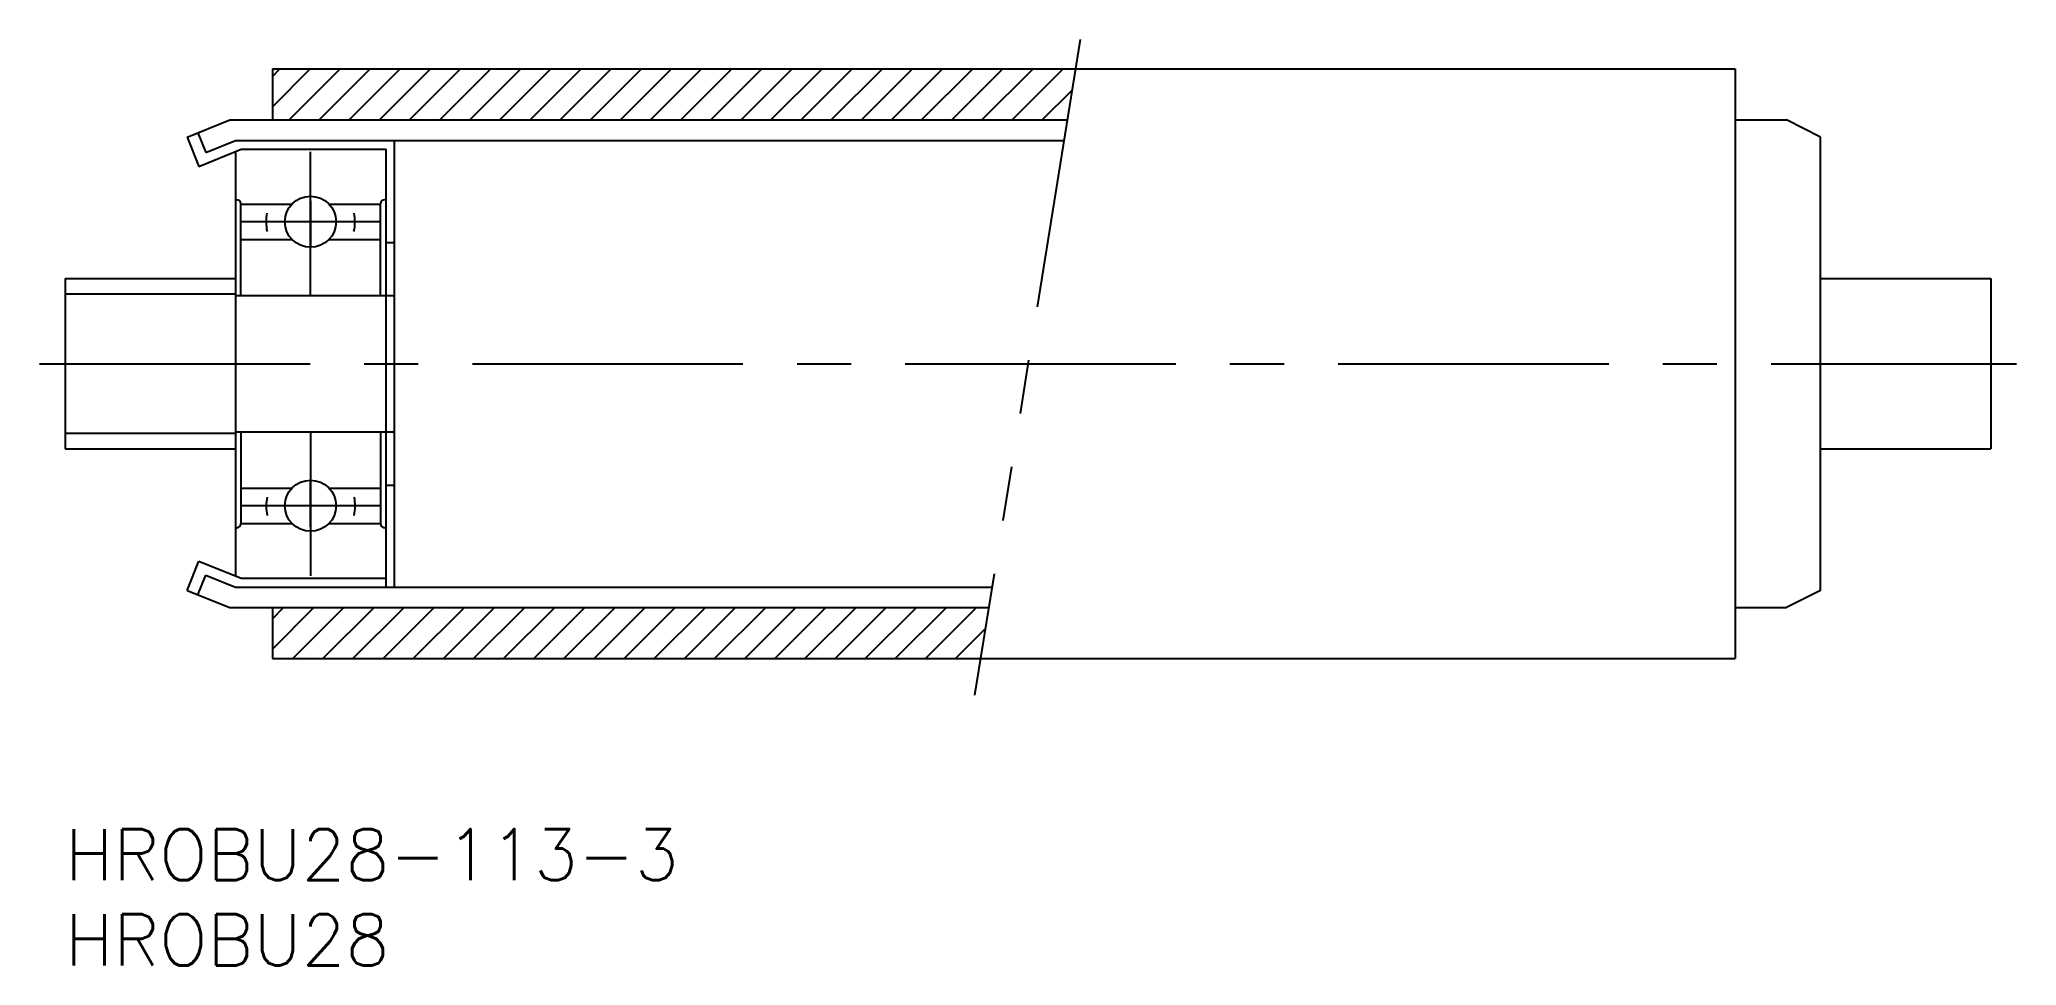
# Model space of a CAD drawing. Extents: x -1 to 115, y -8 to 46.
import ezdxf

# ---------------------------------------------------------------- set-up
doc = ezdxf.new("R2010")
doc.units = 0
doc.header["$LTSCALE"] = 0.5
doc.linetypes.add('CENTER', pattern=[50.8, 31.75, -6.35, 6.35, -6.35])
doc.linetypes.add('PHANTOM', pattern=[63.5, 31.75, -6.35, 6.35, -6.35, 6.35, -6.35])
for name, color, linetype in [('MSM_CENTER', 1, 'CENTER'), ('MSM_CONTINUOUS', 7, 'CONTINUOUS'), ('MSM_IMAGINARY', 6, 'PHANTOM'), ('MSM_NARROW', 5, 'CONTINUOUS'), ('MSM_PART_NUMBER', 7, 'CONTINUOUS')]:
    doc.layers.add(name, color=color, linetype=linetype)
doc.styles.get("Standard").update_dxf_attribs({"font": 'txt.shx', "height": 3, "bigfont": 'bigfont.shx'})

# ---------------------------------------------------------------- blocks, each defined once
blk = doc.blocks.new('*U2')
at = {"layer": 'MSM_PART_NUMBER'}
blk.add_text('HROBU28-113-3', height=3, dxfattribs=at).set_placement((0, -3))
blk = doc.blocks.new('*U3')
at = {"layer": 'MSM_PART_NUMBER'}
blk.add_text('HROBU28', height=3, dxfattribs=at).set_placement((0, -8))

msp = doc.modelspace()

# ---------------------------------------------------------------- linework, layer by layer
at = {"layer": 'MSM_CENTER'}
for p, q in [((14.4, 31.3), (14.4, 39.74)), ((14.4, 36.86), (14.4, 34.13)), ((18.51, 35.63), (10.31, 35.63)), ((-1.5, 27.3), (114.5, 27.3)), ((14.4, 23.3), (14.4, 14.86)), ((14.4, 17.74), (14.4, 20.47)), ((18.51, 18.97), (10.31, 18.97))]:
    msp.add_line(p, q, dxfattribs=at)
at = {"layer": 'MSM_CONTINUOUS'}
for p, q in [((12.16, 44.6), (12.16, 41.6)), ((12.16, 44.6), (98, 44.6)), ((98, 44.6), (98, 10)), ((7.16, 40.6), (9.66, 41.6)), ((7.79, 40.85), (8.25, 39.7)), ((9.66, 41.6), (58.8, 41.6)), ((98, 41.6), (101, 41.6)), ((103, 40.6), (101, 41.6)), ((7.16, 40.6), (7.84, 38.88)), ((7.84, 38.88), (10.34, 39.88)), ((8.25, 39.7), (10, 40.4)), ((10, 40.4), (58.61, 40.4)), ((10, 39.74), (10, 14.86)), ((10.34, 39.88), (18.83, 39.88)), ((18.83, 14.2), (18.83, 39.88)), ((19.33, 14.2), (19.33, 40.4)), ((103, 14), (103, 40.6)), ((10, 36.92), (10.07, 36.92)), ((13.28, 36.64), (10.3, 36.64)), ((10.31, 31.3), (10.31, 36.68)), ((18.5, 36.64), (15.49, 36.64)), ((18.51, 31.3), (18.51, 36.68)), ((18.83, 36.92), (18.75, 36.92)), ((13.34, 34.56), (10.3, 34.56)), ((18.5, 34.56), (15.43, 34.56)), ((18.83, 34.42), (19.33, 34.42)), ((0, 32.3), (0, 22.3)), ((0, 32.3), (10, 32.3)), ((0, 31.4), (10, 31.4)), ((103, 32.3), (113, 32.3)), ((113, 32.3), (113, 22.3)), ((10, 31.3), (19.33, 31.3)), ((10, 23.3), (19.33, 23.3)), ((10.31, 23.3), (10.31, 17.92)), ((18.51, 23.3), (18.51, 17.92)), ((10, 23.2), (0, 23.2)), ((0, 22.3), (10, 22.3)), ((103, 22.3), (113, 22.3)), ((13.29, 19.98), (10.31, 19.98)), ((18.51, 19.98), (15.51, 19.98)), ((18.83, 20.18), (19.33, 20.18)), ((10, 17.68), (10.07, 17.68)), ((13.35, 17.9), (10.31, 17.9)), ((18.51, 17.9), (15.45, 17.9)), ((18.83, 17.68), (18.75, 17.68)), ((7.16, 14), (7.84, 15.72)), ((7.84, 15.72), (10.34, 14.72)), ((7.16, 14), (9.66, 13)), ((7.79, 13.75), (8.25, 14.9)), ((8.25, 14.9), (10, 14.2)), ((10, 14.2), (54.39, 14.2)), ((10.34, 14.72), (18.83, 14.72)), ((103, 14), (101, 13)), ((9.66, 13), (54.2, 13)), ((12.16, 13), (12.16, 10)), ((98, 13), (101, 13)), ((12.16, 10), (98, 10))]:
    msp.add_line(p, q, dxfattribs=at)
for centre in [(14.4, 35.63), (14.4, 18.97)]:
    msp.add_circle(centre, 1.5, dxfattribs=at)
for centre, radius, start, end in [((10.07, 36.68), 0.24, 0, 90), ((14.4, 35.63), 2.61, 168.7066, 192.688), ((14.4, 35.63), 2.61, 347.312, 11.2934), ((18.75, 36.68), 0.24, 90, 180), ((14.41, 18.97), 2.61, 168.7066, 192.688), ((14.41, 18.97), 2.61, 347.312, 11.2934), ((10.07, 17.92), 0.24, 270, 360), ((18.75, 17.92), 0.24, 180, 270)]:
    msp.add_arc(centre, radius, start, end, dxfattribs=at)
at = {"layer": 'MSM_IMAGINARY'}
msp.add_line((59.57, 46.32), (53.37, 7.86), dxfattribs=at)
at = {"layer": 'MSM_NARROW'}
for p, q in [((12.16, 44.15), (12.6, 44.6)), ((12.16, 42.38), (14.37, 44.6)), ((13.14, 41.6), (16.14, 44.6)), ((14.91, 41.6), (17.91, 44.6)), ((16.67, 41.6), (19.67, 44.6)), ((18.44, 41.6), (21.44, 44.6)), ((20.21, 41.6), (23.21, 44.6)), ((21.98, 41.6), (24.98, 44.6)), ((23.75, 41.6), (26.75, 44.6)), ((25.51, 41.6), (28.51, 44.6)), ((27.28, 41.6), (30.28, 44.6)), ((29.05, 41.6), (32.05, 44.6)), ((30.82, 41.6), (33.82, 44.6)), ((32.58, 41.6), (35.58, 44.6)), ((34.35, 41.6), (37.35, 44.6)), ((36.12, 41.6), (39.12, 44.6)), ((37.89, 41.6), (40.89, 44.6)), ((39.66, 41.6), (42.66, 44.6)), ((41.42, 41.6), (44.42, 44.6)), ((43.19, 41.6), (46.19, 44.6)), ((44.96, 41.6), (47.96, 44.6)), ((46.73, 41.6), (49.73, 44.6)), ((48.49, 41.6), (51.49, 44.6)), ((50.26, 41.6), (53.26, 44.6)), ((52.03, 41.6), (55.03, 44.6)), ((53.8, 41.6), (56.8, 44.6)), ((55.57, 41.6), (58.57, 44.6)), ((57.33, 41.6), (59.09, 43.35)), ((12.16, 12.33), (12.82, 13)), ((12.16, 10.56), (14.59, 13)), ((13.36, 10), (16.36, 13)), ((15.13, 10), (18.13, 13)), ((16.89, 10), (19.89, 13)), ((18.66, 10), (21.66, 13)), ((20.43, 10), (23.43, 13)), ((22.2, 10), (25.2, 13)), ((23.97, 10), (26.97, 13)), ((25.73, 10), (28.73, 13)), ((27.5, 10), (30.5, 13)), ((29.27, 10), (32.27, 13)), ((31.04, 10), (34.04, 13)), ((32.8, 10), (35.8, 13)), ((34.57, 10), (37.57, 13)), ((36.34, 10), (39.34, 13)), ((38.11, 10), (41.11, 13)), ((39.88, 10), (42.88, 13)), ((41.64, 10), (44.64, 13)), ((43.41, 10), (46.41, 13)), ((45.18, 10), (48.18, 13)), ((46.95, 10), (49.95, 13)), ((48.71, 10), (51.71, 13)), ((50.48, 10), (53.48, 13)), ((52.25, 10), (53.99, 11.74))]:
    msp.add_line(p, q, dxfattribs=at)

# ---------------------------------------------------------------- block references
at = {"layer": 'MSM_CONTINUOUS'}
for name in ['*U2', '*U3']:
    msp.add_blockref(name, (0, 0), dxfattribs=at)

doc.saveas('drawing.dxf')
